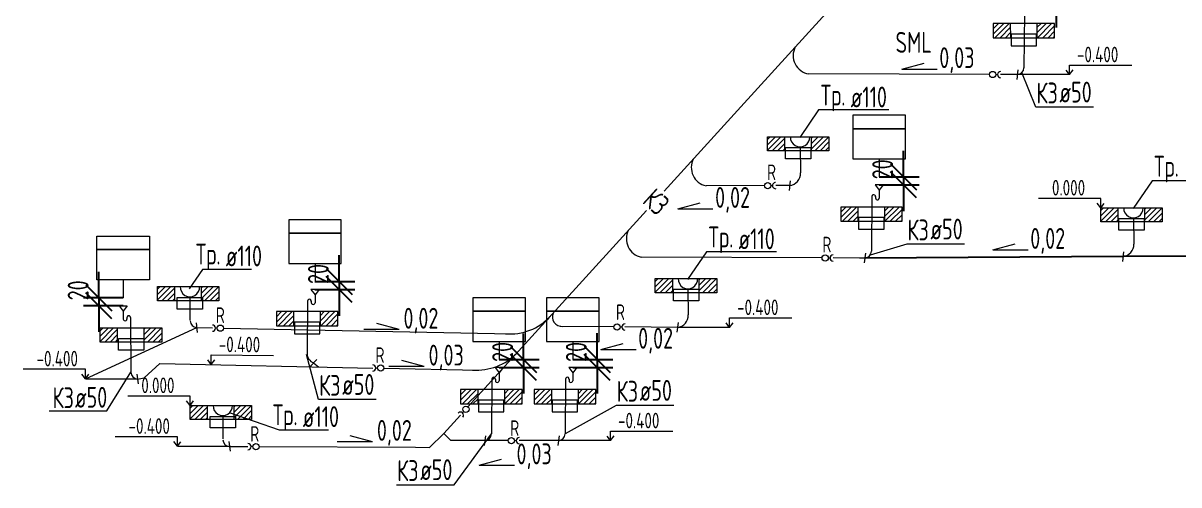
# Model space of a CAD drawing. Header units: millimetres. Extents: x -8689834 to 9419935, y -370377 to 166066.
# Drawn here: x -250635 to -239537, y -327624 to -323194 of the extents above; entities that cross this region are included whole.
import ezdxf

# ---------------------------------------------------------------- set-up
doc = ezdxf.new("R2010")
doc.units = ezdxf.units.MM
doc.header["$MEASUREMENT"] = 0
doc.layers.get('0').update_dxf_attribs({"color": 250, "lineweight": 9})
for name, color, linetype, lineweight in [('_ВК-Text К1', 7, 'Continuous', 30), ('_ВК-К3', 30, 'Continuous', 40), ('_ВК-переход на SML', 3, 'Continuous', 30), ('_Санпр', 7, 'Continuous', 30), ('_Сантехника', 7, 'Continuous', 30), ('ВК_канализация', 32, 'Continuous', 30), ('тх разм', 250, 'Continuous', 9)]:
    doc.layers.add(name, color=color, linetype=linetype, lineweight=lineweight)
doc.layers.add('АР_Кровля дорожки', color=245, linetype='Continuous')
doc.styles.add('ISOCPEUR', font='isocpeur.ttf', dxfattribs={"width": 0.7})
doc.styles.add('ГОСТ 2.304', font='isocpeur.ttf', dxfattribs={"width": 0.7})
doc.dimstyles.new('СПДС', dxfattribs={"dimscale": 100, "dimtxt": 2.5, "dimasz": 2.5, "dimexe": 1.5, "dimexo": 0, "dimgap": 1, "dimtad": 1, "dimdec": 0, "dimrnd": 1, "dimtxsty": 'ГОСТ 2.304', "dimblk": 'OBLIQUE', "dimcen": 2.5, "dimdle": 1.5, "dimadec": 0, "dimazin": 2, "dimtfac": 0.75, "dimtdec": 0, "dimtmove": 1, "dimatfit": 3, "dimfxl": 1, "dimtolj": 1, "dimarcsym": 1})

# ---------------------------------------------------------------- blocks, each defined once
blk = doc.blocks.new('_Oblique')
at = {"color": 0, "linetype": 'ByBlock', "lineweight": -2}
blk.add_line((-0.5, -0.5), (0.5, 0.5), dxfattribs=at)
blk = doc.blocks.new('*D2112')
at = {"layer": 'тх разм', "color": 0, "lineweight": -2, "ltscale": 100, "transparency": 16777216}
for p, q in [((-240717, -322908), (-240717, -322658)), ((-240950, -322908), (-240567, -322908)), ((-240717, -322908), (-240717, -322987)), ((-240950, -322987), (-240567, -322987)), ((-240717, -322987), (-240717, -323237))]:
    blk.add_line(p, q, dxfattribs=at)
at = {"layer": 'тх разм', "color": 0, "lineweight": -2, "ltscale": 100, "transparency": 16777216, "xscale": 250, "yscale": 250, "zscale": 250}
for p, rotation in [((-240717, -322908), 270), ((-240717, -322987), 90)]:
    blk.add_blockref('_Oblique', p, dxfattribs=dict(at, rotation=rotation))
at = {"layer": 'тх разм', "color": 0, "lineweight": 13, "ltscale": 100, "transparency": 16777216, "insert": (-240917, -322837), "char_height": 250, "attachment_point": 5, "rotation": 90, "style": 'ГОСТ 2.304'}
blk.add_mtext('\\A1;{\\H0.8x;20}', dxfattribs=at)
blk = doc.blocks.new('*D2113')
at = {"layer": 'тх разм', "color": 0, "lineweight": -2, "ltscale": 100, "transparency": 16777216}
for p, q in [((-242182, -324668), (-242182, -324418)), ((-242415, -324668), (-242032, -324668)), ((-242182, -324668), (-242182, -324747)), ((-242415, -324747), (-242032, -324747)), ((-242182, -324747), (-242182, -324997))]:
    blk.add_line(p, q, dxfattribs=at)
at = {"layer": 'тх разм', "color": 0, "lineweight": -2, "ltscale": 100, "transparency": 16777216, "xscale": 250, "yscale": 250, "zscale": 250}
for p, rotation in [((-242182, -324668), 270), ((-242182, -324747), 90)]:
    blk.add_blockref('_Oblique', p, dxfattribs=dict(at, rotation=rotation))
at = {"layer": 'тх разм', "color": 0, "lineweight": 13, "ltscale": 100, "transparency": 16777216, "insert": (-242382, -324597), "char_height": 250, "attachment_point": 5, "rotation": 90, "style": 'ГОСТ 2.304'}
blk.add_mtext('\\A1;{\\H0.8x;20}', dxfattribs=at)
blk = doc.blocks.new('*D2103')
at = {"layer": 'тх разм', "color": 0, "lineweight": -2, "ltscale": 100, "transparency": 16777216}
for p, q in [((-245124, -326420), (-245124, -326170)), ((-245357, -326420), (-244974, -326420)), ((-245357, -326499), (-244974, -326499)), ((-245124, -326420), (-245124, -326499)), ((-245124, -326499), (-245124, -326749))]:
    blk.add_line(p, q, dxfattribs=at)
at = {"layer": 'тх разм', "color": 0, "lineweight": -2, "ltscale": 100, "transparency": 16777216, "xscale": 250, "yscale": 250, "zscale": 250}
for p, rotation in [((-245124, -326420), 270), ((-245124, -326499), 90)]:
    blk.add_blockref('_Oblique', p, dxfattribs=dict(at, rotation=rotation))
at = {"layer": 'тх разм', "color": 0, "lineweight": 13, "ltscale": 100, "transparency": 16777216, "insert": (-245324, -326349), "char_height": 250, "attachment_point": 5, "rotation": 90, "style": 'ГОСТ 2.304'}
blk.add_mtext('\\A1;{\\H0.8x;20}', dxfattribs=at)
blk = doc.blocks.new('*D2104')
at = {"layer": 'тх разм', "color": 0, "lineweight": -2, "ltscale": 100, "transparency": 16777216}
for p, q in [((-245831, -326421), (-245831, -326171)), ((-246064, -326421), (-245681, -326421)), ((-246064, -326499), (-245681, -326499)), ((-245831, -326421), (-245831, -326499)), ((-245831, -326499), (-245831, -326749))]:
    blk.add_line(p, q, dxfattribs=at)
at = {"layer": 'тх разм', "color": 0, "lineweight": -2, "ltscale": 100, "transparency": 16777216, "xscale": 250, "yscale": 250, "zscale": 250}
for p, rotation in [((-245831, -326421), 270), ((-245831, -326499), 90)]:
    blk.add_blockref('_Oblique', p, dxfattribs=dict(at, rotation=rotation))
at = {"layer": 'тх разм', "color": 0, "lineweight": 13, "ltscale": 100, "transparency": 16777216, "insert": (-246031, -326349), "char_height": 250, "attachment_point": 5, "rotation": 90, "style": 'ГОСТ 2.304'}
blk.add_mtext('\\A1;{\\H0.8x;20}', dxfattribs=at)
blk = doc.blocks.new('*D2099')
at = {"layer": 'тх разм', "color": 0, "lineweight": -2, "ltscale": 100, "transparency": 16777216}
for p, q in [((-249907, -325829), (-249907, -325579)), ((-249674, -325829), (-250057, -325829)), ((-249907, -325829), (-249907, -325907)), ((-249674, -325907), (-250057, -325907)), ((-249907, -325907), (-249907, -326157))]:
    blk.add_line(p, q, dxfattribs=at)
at = {"layer": 'тх разм', "color": 0, "lineweight": -2, "ltscale": 100, "transparency": 16777216, "xscale": 250, "yscale": 250, "zscale": 250}
for p, rotation in [((-249907, -325829), 270), ((-249907, -325907), 90)]:
    blk.add_blockref('_Oblique', p, dxfattribs=dict(at, rotation=rotation))
at = {"layer": 'тх разм', "color": 0, "lineweight": 13, "ltscale": 100, "transparency": 16777216, "insert": (-250107, -325758), "char_height": 250, "attachment_point": 5, "rotation": 90, "style": 'ГОСТ 2.304'}
blk.add_mtext('\\A1;{\\H0.8x;20}', dxfattribs=at)
blk = doc.blocks.new('*D2100')
at = {"layer": 'тх разм', "color": 0, "lineweight": -2, "ltscale": 100, "transparency": 16777216}
for p, q in [((-247600, -325672), (-247600, -325422)), ((-247833, -325672), (-247450, -325672)), ((-247600, -325672), (-247600, -325751)), ((-247833, -325751), (-247450, -325751)), ((-247600, -325751), (-247600, -326001))]:
    blk.add_line(p, q, dxfattribs=at)
at = {"layer": 'тх разм', "color": 0, "lineweight": -2, "ltscale": 100, "transparency": 16777216, "xscale": 250, "yscale": 250, "zscale": 250}
for p, rotation in [((-247600, -325672), 270), ((-247600, -325751), 90)]:
    blk.add_blockref('_Oblique', p, dxfattribs=dict(at, rotation=rotation))
at = {"layer": 'тх разм', "color": 0, "lineweight": 13, "ltscale": 100, "transparency": 16777216, "insert": (-247800, -325601), "char_height": 250, "attachment_point": 5, "rotation": 90, "style": 'ГОСТ 2.304'}
blk.add_mtext('\\A1;{\\H0.8x;20}', dxfattribs=at)
blk = doc.blocks.new('ревизия К3')
at = {"layer": 'ВК_канализация', "color": 30, "lineweight": 13, "ltscale": 500, "true_color": 0xf26722, "elevation": 171}
blk.add_lwpolyline([(-242952, -118249), (-242969, -118249)], dxfattribs=at)
at = {"layer": 'ВК_канализация', "color": 30, "lineweight": 13, "ltscale": 500, "true_color": 0xf26722}
blk.add_circle((-242922, -118249, 171), 30, dxfattribs=at)
blk.add_arc((-242999, -118249, 171), 30, 270, 90, dxfattribs=at)

msp = doc.modelspace()

# ---------------------------------------------------------------- hatches: boundary and pattern name
at = {"layer": '_ВК-К3', "lineweight": 13}
h = msp.add_hatch(dxfattribs=at)
h.set_pattern_fill('ANSI31', scale=11.388071, angle=180)
h.set_pattern_definition([(225, (-295488.922, -343566.594), (25.566948, -25.566948), [])])
h.paths.add_polyline_path([(-240730.3, -323334.2), (-240897, -323334.2), (-240897, -323198.6), (-240730.3, -323198.6)])
h.paths.add_polyline_path([(-241152.8, -323334.2), (-241320.2, -323334.2), (-241320.2, -323198.6), (-241152.8, -323198.6)])
h = msp.add_hatch(dxfattribs=at)
h.set_pattern_fill('ANSI31', scale=11.388071, angle=180)
h.set_pattern_definition([(225, (-297066.396, -344652.684), (25.566948, -25.566948), [])])
h.paths.add_polyline_path([(-243487.6, -324420.3), (-243320.9, -324420.3), (-243320.9, -324284.7), (-243487.6, -324284.7)])
h.paths.add_polyline_path([(-243065, -324420.3), (-242897.7, -324420.3), (-242897.7, -324284.7), (-243065, -324284.7)])
h = msp.add_hatch(dxfattribs=at)
h.set_pattern_fill('ANSI31', scale=11.388071, angle=180)
h.set_pattern_definition([(225, (-296953.617, -345326.57), (25.566948, -25.566948), [])])
h.paths.add_polyline_path([(-242194.9, -325094.2), (-242361.7, -325094.2), (-242361.7, -324958.6), (-242194.9, -324958.6)])
h.paths.add_polyline_path([(-242617.5, -325094.2), (-242784.9, -325094.2), (-242784.9, -324958.6), (-242617.5, -324958.6)])
h = msp.add_hatch(dxfattribs=at)
h.set_pattern_fill('ANSI31', scale=11.388071, angle=180)
h.set_pattern_definition([(225, (-293865.38, -345334.567), (25.566948, -25.566948), [])])
h.paths.add_polyline_path([(-240286.6, -325102.2), (-240119.8, -325102.2), (-240119.8, -324966.6), (-240286.6, -324966.6)])
h.paths.add_polyline_path([(-239864, -325102.2), (-239696.6, -325102.2), (-239696.6, -324966.6), (-239864, -324966.6)])
h = msp.add_hatch(dxfattribs=at)
h.set_pattern_fill('ANSI31', scale=11.388071, angle=180)
h.set_pattern_definition([(225, (-302924.91, -346090.1), (25.566948, -25.566948), [])])
h.paths.add_polyline_path([(-249346.1, -325857.7), (-249179.4, -325857.7), (-249179.4, -325722.2), (-249346.1, -325722.2)])
h.paths.add_polyline_path([(-248923.5, -325857.7), (-248756.2, -325857.7), (-248756.2, -325722.2), (-248923.5, -325722.2)])
h = msp.add_hatch(dxfattribs=at)
h.set_pattern_fill('ANSI31', scale=11.388071, angle=180)
h.set_pattern_definition([(225, (-298143.477, -346013.613), (25.566948, -25.566948), [])])
h.paths.add_polyline_path([(-244564.7, -325781.2), (-244397.9, -325781.2), (-244397.9, -325645.7), (-244564.7, -325645.7)])
h.paths.add_polyline_path([(-244142.1, -325781.2), (-243974.7, -325781.2), (-243974.7, -325645.7), (-244142.1, -325645.7)])
h = msp.add_hatch(dxfattribs=at)
h.set_pattern_fill('ANSI31', scale=11.388071, angle=180)
h.set_pattern_definition([(225, (-302371.396, -346330.265), (25.566948, -25.566948), [])])
h.paths.add_polyline_path([(-247612.7, -326097.9), (-247779.4, -326097.9), (-247779.4, -325962.3), (-247612.7, -325962.3)])
h.paths.add_polyline_path([(-248035.3, -326097.9), (-248202.7, -326097.9), (-248202.7, -325962.3), (-248035.3, -325962.3)])
h = msp.add_hatch(dxfattribs=at)
h.set_pattern_fill('ANSI31', scale=11.388071, angle=180)
h.set_pattern_definition([(225, (-303473.06, -346487.226), (25.566948, -25.566948), [])])
h.paths.add_polyline_path([(-249894.2, -326254.8), (-249727.5, -326254.8), (-249727.5, -326119.3), (-249894.2, -326119.3)])
h.paths.add_polyline_path([(-249471.7, -326254.8), (-249304.3, -326254.8), (-249304.3, -326119.3), (-249471.7, -326119.3)])
h = msp.add_hatch(dxfattribs=at)
h.set_pattern_fill('ANSI31', scale=11.388071, angle=180)
h.set_pattern_definition([(225, (-300603.043, -347078.66), (25.566948, -25.566948), [])])
h.paths.add_polyline_path([(-245844.4, -326846.3), (-246011.1, -326846.3), (-246011.1, -326710.7), (-245844.4, -326710.7)])
h.paths.add_polyline_path([(-246267, -326846.3), (-246434.3, -326846.3), (-246434.3, -326710.7), (-246267, -326710.7)])
h = msp.add_hatch(dxfattribs=at)
h.set_pattern_fill('ANSI31', scale=11.388071, angle=180)
h.set_pattern_definition([(225, (-299895.577, -347078.555), (25.566948, -25.566948), [])])
h.paths.add_polyline_path([(-245136.9, -326846.2), (-245303.6, -326846.2), (-245303.6, -326710.6), (-245136.9, -326710.6)])
h.paths.add_polyline_path([(-245559.5, -326846.2), (-245726.8, -326846.2), (-245726.8, -326710.6), (-245559.5, -326710.6)])
h = msp.add_hatch(dxfattribs=at)
h.set_pattern_fill('ANSI31', scale=11.388071, angle=180)
h.set_pattern_definition([(225, (-302609.712, -347230.194), (25.566948, -25.566948), [])])
h.paths.add_polyline_path([(-249030.9, -326997.8), (-248864.2, -326997.8), (-248864.2, -326862.2), (-249030.9, -326862.2)])
h.paths.add_polyline_path([(-248608.3, -326997.8), (-248441, -326997.8), (-248441, -326862.2), (-248608.3, -326862.2)])

# ---------------------------------------------------------------- linework, layer by layer
at = {"color": 7, "ltscale": 500}
for points in [[(-240588.5, -323688.1), (-240588.5, -323597.6), (-239989.5, -323597.8)], [(-240357.3, -324001.5), (-240911, -324001.5), (-241043.9, -323667.7)], [(-240588.5, -323688.1), (-240620.5, -323645.5)], [(-240588.5, -323688.1), (-240553.7, -323643.1)], [(-240286.6, -324966.6), (-240286.6, -324876.1), (-240885.5, -324876.2)], [(-240286.6, -324966.6), (-240321.3, -324921.6)], [(-240286.6, -324966.6), (-240254.5, -324924)], [(-241595.9, -325315.6), (-242149.6, -325315.6), (-242503.2, -325421.4)], [(-243851.9, -326113.5), (-243851.9, -326023), (-243252.9, -326023.2)], [(-243851.9, -326113.5), (-243883.9, -326070.8)], [(-243851.9, -326113.5), (-243817.1, -326068.4)], [(-248829.7, -326468.7), (-248829.1, -326378.2), (-248230.2, -326381.8)], [(-247245.1, -326806.6), (-247798.9, -326806.6), (-247915.3, -326372.8)], [(-248829.7, -326468.7), (-248861.5, -326425.8)], [(-248829.7, -326468.7), (-248794.7, -326423.8)], [(-250036.3, -326606.2), (-250036.3, -326515.7), (-250635.3, -326515.8)], [(-250386.5, -326913.3), (-249832.8, -326913.3), (-249599.4, -326543.7)], [(-250036.3, -326606.2), (-250071.1, -326561.1)], [(-250036.3, -326606.2), (-250004.3, -326563.5)], [(-249030.9, -326862.2), (-249030.9, -326771.8), (-249629.8, -326771.9)], [(-249030.9, -326862.2), (-249065.6, -326817.2)], [(-249030.9, -326862.2), (-248998.8, -326819.6)], [(-244387.9, -326863.4), (-244941.6, -326863.4), (-245431.7, -327135)], [(-249153.2, -327253.4), (-249153.2, -327162.9), (-249752.1, -327163)], [(-244995.1, -327200.1), (-245027.2, -327157.5)], [(-244995.1, -327200.1), (-244995.1, -327109.6), (-244396.2, -327109.8)], [(-244995.1, -327200.1), (-244960.4, -327155)], [(-249153.2, -327253.4), (-249187.9, -327208.3)], [(-249153.2, -327253.4), (-249121.1, -327210.8)]]:
    msp.add_lwpolyline(points, dxfattribs=at)
at = {"color": 18, "ltscale": 100, "true_color": 0x000000}
for points in [[(-240588.5, -323688.1), (-241087.9, -323688.1)], [(-250036.3, -326606.2), (-248968.6, -326115.9)], [(-243851.9, -326113.5), (-244351.3, -326113.4)], [(-250036.3, -326606.2), (-249536.9, -326606.2)], [(-249153.2, -327253.4), (-248653.7, -327253.4)], [(-244995.1, -327200.1), (-245494.6, -327200)]]:
    msp.add_lwpolyline(points, dxfattribs=at)
at = {"ltscale": 100}
msp.add_lwpolyline([(-247049.7, -327623.2), (-246496, -327624.3), (-246139.2, -327135.1)], dxfattribs=at)
at = {"color": 30, "ltscale": 500, "true_color": 0xf26722}
for centre, radius, start, end in [((-243061.3, -323504.7), 179.9, 152.71084, 260.25486), ((-244040.9, -324580), 178.6, 152.34164, 258.06672), ((-244663.6, -325264.4), 178.6, 152.34164, 258.06672), ((-245963.6, -325639.4), 537.4, 265.84505, 316.54186), ((-245462, -326013.5), 91.1, 156.28358, 274.54015), ((-246281.1, -325986.5), 537.4, 265.84505, 316.54186)]:
    msp.add_arc(centre, radius, start, end, dxfattribs=at)
at = {"layer": '_ВК-Text К1', "color": 7, "lineweight": 13, "ltscale": 100}
for p, q in [((-242196, -323635.2), (-241982.9, -323577.4)), ((-242196, -323635.2), (-241858.5, -323635)), ((-244348.4, -324976.1), (-244135.3, -324918.3)), ((-244348.4, -324976.1), (-244011, -324975.9)), ((-241322.4, -325369.4), (-241109.3, -325311.6)), ((-241322.4, -325369.4), (-240984.9, -325369.2)), ((-247025.7, -326134.2), (-247363.2, -326134.6)), ((-247025.7, -326134.2), (-247238.9, -326076.8)), ((-245087.6, -326326.9), (-244874.5, -326269.1)), ((-245087.6, -326326.9), (-244750.1, -326326.8)), ((-246784.9, -326488.4), (-247122.3, -326488.8)), ((-246784.9, -326488.4), (-246998.1, -326431)), ((-247280.6, -327210.2), (-247493.9, -327152.8)), ((-247280.6, -327210.2), (-247618.1, -327210.7)), ((-246255.5, -327436.3), (-246042.4, -327378.5)), ((-246255.5, -327436.3), (-245918, -327436.1))]:
    msp.add_line(p, q, dxfattribs=at)
at = {"layer": '_ВК-К3', "color": 30, "lineweight": 13, "true_color": 0xf26722}
for p, q in [((-241021, -323098.1), (-241025.1, -323623)), ((-241082.3, -323641.7), (-241093.5, -323734.4)), ((-242414.7, -324495.9), (-242414.7, -324668.4)), ((-243268.6, -324706.2), (-243279.9, -324798.8)), ((-242414.7, -324798), (-242414.7, -324872.7)), ((-242485.7, -324858), (-242489.8, -325383)), ((-242450.2, -324858.1), (-242450.2, -324874.4)), ((-240067.6, -325388), (-240078.9, -325480.7)), ((-247832.5, -325499.6), (-247832.5, -325672.1)), ((-242547, -325401.7), (-242558.2, -325494.4)), ((-249674.4, -325656.6), (-249674.4, -325829.1)), ((-247832.5, -325801.7), (-247832.5, -325876.4)), ((-247903.5, -325861.7), (-247907.4, -326364.5)), ((-247867.9, -325861.8), (-247867.9, -325878.1)), ((-249674.4, -325958.6), (-249674.4, -326033.3)), ((-249639, -326018.8), (-249639, -326035.1)), ((-249603.5, -326018.7), (-249599.4, -326543.7)), ((-248974.2, -326069.5), (-248963, -326162.2)), ((-244345.7, -326067.1), (-244357, -326159.8)), ((-246064.2, -326248), (-246064.2, -326420.5)), ((-245356.7, -326247.9), (-245356.7, -326420.4)), ((-247816.5, -326420.1), (-247879.8, -326488.7)), ((-249542.2, -326562.4), (-249530.9, -326655)), ((-246135.1, -326610.1), (-246139.2, -327135.1)), ((-246099.6, -326610.2), (-246099.6, -326626.5)), ((-246064.2, -326550.1), (-246064.2, -326624.8)), ((-245427.7, -326610), (-245431.7, -327135)), ((-245392.1, -326610.1), (-245392.1, -326626.4)), ((-245356.7, -326549.9), (-245356.7, -326624.7)), ((-246196.4, -327153.8), (-246207.7, -327246.5)), ((-245489, -327153.7), (-245500.2, -327246.4)), ((-248659, -327209.6), (-248647.8, -327302.3))]:
    msp.add_line(p, q, dxfattribs=at)
at = {"layer": '_ВК-К3', "color": 7, "lineweight": 13}
for p, q in [((-241152.4, -323333.7), (-241152.8, -323198.2)), ((-240897.1, -323334.2), (-240897.1, -323198.6)), ((-243320.2, -324420.3), (-243320.2, -324284.7)), ((-243065.1, -324420.3), (-243065.1, -324284.7)), ((-242617.1, -325093.7), (-242617.5, -324958.1)), ((-242361.8, -325094.2), (-242361.8, -324958.6)), ((-240118.8, -325101.7), (-240119.2, -324966.1)), ((-239864.1, -325102.2), (-239864.1, -324966.6)), ((-249178.7, -325857.7), (-249178.7, -325722.2)), ((-248923.9, -325857.2), (-248923.5, -325721.7)), ((-244396.9, -325780.7), (-244397.3, -325645.2)), ((-244142.2, -325781.2), (-244142.2, -325645.7)), ((-248034.9, -326097.4), (-248035.3, -325961.8)), ((-247779.5, -326097.9), (-247779.5, -325962.3)), ((-249727.4, -326254.8), (-249727.4, -326119.3)), ((-249472.1, -326254.4), (-249471.7, -326118.8)), ((-246266.6, -326845.8), (-246267, -326710.2)), ((-246011.2, -326846.3), (-246011.2, -326710.7)), ((-245559.1, -326845.7), (-245559.5, -326710.1)), ((-245303.7, -326846.2), (-245303.7, -326710.6)), ((-248863.5, -326997.8), (-248863.5, -326862.2)), ((-248608.7, -326997.3), (-248608.3, -326861.8))]:
    msp.add_line(p, q, dxfattribs=at)
at = {"layer": '_ВК-К3', "color": 30, "lineweight": 13, "ltscale": 100, "true_color": 0xf26722}
for p, q in [((-243174.7, -324381.9), (-243170.8, -324632.1)), ((-239973.7, -325063.8), (-239969.8, -325314)), ((-249033.2, -325819.3), (-249033.2, -326043.1)), ((-244251.8, -325742.8), (-244247.9, -325993.1)), ((-248718, -326959.4), (-248718, -327183.2))]:
    msp.add_line(p, q, dxfattribs=at)
at = {"layer": '_ВК-К3', "color": 7, "lineweight": 13}
for points in [[(-241320.2, -323334.2), (-240730.3, -323334.2), (-240730.3, -323198.6), (-241320.2, -323198.6)], [(-242897.7, -324420.3), (-243487.6, -324420.3), (-243487.6, -324284.7), (-242897.7, -324284.7)], [(-242784.9, -325094.2), (-242194.9, -325094.2), (-242194.9, -324958.6), (-242784.9, -324958.6)], [(-239696.6, -325102.2), (-240286.6, -325102.2), (-240286.6, -324966.6), (-239696.6, -324966.6)], [(-248756.2, -325857.7), (-249346.1, -325857.7), (-249346.1, -325722.2), (-248756.2, -325722.2)], [(-243974.7, -325781.2), (-244564.7, -325781.2), (-244564.7, -325645.7), (-243974.7, -325645.7)], [(-248202.7, -326097.9), (-247612.7, -326097.9), (-247612.7, -325962.3), (-248202.7, -325962.3)], [(-249304.3, -326254.8), (-249894.2, -326254.8), (-249894.2, -326119.3), (-249304.3, -326119.3)], [(-246434.3, -326846.3), (-245844.4, -326846.3), (-245844.4, -326710.7), (-246434.3, -326710.7)], [(-245726.8, -326846.2), (-245136.9, -326846.2), (-245136.9, -326710.6), (-245726.8, -326710.6)], [(-248441, -326997.8), (-249030.9, -326997.8), (-249030.9, -326862.2), (-248441, -326862.2)]]:
    msp.add_lwpolyline(points, close=True, dxfattribs=at)
at = {"layer": '_ВК-К3', "color": 30, "lineweight": 13, "ltscale": 100, "true_color": 0xf26722}
for centre, radius, start, end in [((-241092.2, -323621), 67.2, 273.65828, 358.31181), ((-243288.2, -324635.9), 117.5, 276.84113, 1.81668), ((-242556.9, -325381), 67.2, 273.65828, 358.31181), ((-240087.2, -325317.7), 117.5, 276.84113, 1.81668), ((-248964.3, -326048.8), 67.2, 181.68819, 266.34172), ((-244365.3, -325996.8), 117.5, 276.84113, 1.81668), ((-247810.3, -326364.9), 97.1, 179.75295, 247.04899), ((-249532.3, -326541.7), 67.2, 181.68819, 266.34172), ((-246206.3, -327133.1), 67.2, 273.65828, 358.31181), ((-245498.9, -327133), 67.2, 273.65828, 358.31181), ((-248649.1, -327188.9), 67.2, 181.68819, 266.34172)]:
    msp.add_arc(centre, radius, start, end, dxfattribs=at)
at = {"layer": '_ВК-К3', "color": 30, "lineweight": 13, "true_color": 0xf26722}
for centre, start, end in [((-242467.9, -324858.1), 354.05795, 179.73239), ((-242432.5, -324872.6), 174.05795, 359.73239), ((-247885.7, -325861.8), 354.05795, 179.73239), ((-247850.3, -325876.3), 174.05795, 359.73239), ((-249656.7, -326033.2), 180.26761, 5.94205), ((-249621.3, -326018.8), 0.26761, 185.94205), ((-246117.4, -326610.2), 354.05795, 179.73239), ((-245409.9, -326610.1), 354.05795, 179.73239), ((-246081.9, -326624.7), 174.05795, 359.73239), ((-245374.5, -326624.6), 174.05795, 359.73239)]:
    msp.add_arc(centre, 17.8, start, end, dxfattribs=at)
at = {"layer": '_ВК-переход на SML', "lineweight": 13}
for points in [[(-240904.1, -323300.4), (-241147.7, -323300.4), (-241147.7, -323411.8), (-240904.1, -323411.8)], [(-243313.7, -324386.5), (-243070.1, -324386.5), (-243070.1, -324497.9), (-243313.7, -324497.9)], [(-242368.8, -325060.4), (-242612.4, -325060.4), (-242612.4, -325171.7), (-242368.8, -325171.7)], [(-240112.7, -325068.4), (-239869.1, -325068.4), (-239869.1, -325179.7), (-240112.7, -325179.7)], [(-249155, -325826.8), (-248911.4, -325826.8), (-248911.4, -325938.1), (-249155, -325938.1)], [(-244390.8, -325747.5), (-244147.2, -325747.5), (-244147.2, -325858.8), (-244390.8, -325858.8)], [(-247786.6, -326064.1), (-248030.2, -326064.1), (-248030.2, -326175.4), (-247786.6, -326175.4)], [(-249720.4, -326221.1), (-249476.8, -326221.1), (-249476.8, -326332.4), (-249720.4, -326332.4)], [(-246018.2, -326812.5), (-246261.9, -326812.5), (-246261.9, -326923.8), (-246018.2, -326923.8)], [(-245310.8, -326812.4), (-245554.4, -326812.4), (-245554.4, -326923.7), (-245310.8, -326923.7)], [(-248839.9, -326966.9), (-248596.2, -326966.9), (-248596.2, -327078.2), (-248839.9, -327078.2)]]:
    msp.add_lwpolyline(points, close=True, dxfattribs=at)
at = {"layer": '_Санпр', "lineweight": 13}
for p, q in [((-242453.8, -324746.8), (-242414.7, -324798)), ((-242375.7, -324746.8), (-242453.8, -324746.8)), ((-242375.7, -324746.8), (-242414.7, -324798)), ((-247871.5, -325750.5), (-247832.5, -325801.7)), ((-247793.5, -325750.5), (-247871.5, -325750.5)), ((-247793.5, -325750.5), (-247832.5, -325801.7)), ((-249713.5, -325907.5), (-249635.4, -325907.5)), ((-249713.5, -325907.5), (-249674.4, -325958.6)), ((-249635.4, -325907.5), (-249674.4, -325958.6)), ((-246103.2, -326498.9), (-246064.2, -326550.1)), ((-246025.2, -326498.9), (-246103.2, -326498.9)), ((-246025.2, -326498.9), (-246064.2, -326550.1)), ((-245395.7, -326498.8), (-245356.7, -326549.9)), ((-245317.7, -326498.8), (-245395.7, -326498.8)), ((-245317.7, -326498.8), (-245356.7, -326549.9))]:
    msp.add_line(p, q, dxfattribs=at)
at = {"layer": '_Сантехника', "lineweight": 13}
for points in [[(-242162.5, -324076.7), (-242667, -324076.7), (-242667, -324207), (-242162.5, -324207)], [(-242162.5, -324207), (-242667, -324207), (-242667, -324495.9), (-242162.5, -324495.9)], [(-247580.3, -325080.4), (-248084.8, -325080.4), (-248084.8, -325210.7), (-247580.3, -325210.7)], [(-249926.7, -325237.4), (-249422.2, -325237.4), (-249422.2, -325367.7), (-249926.7, -325367.7)], [(-247580.3, -325210.7), (-248084.8, -325210.7), (-248084.8, -325499.6), (-247580.3, -325499.6)], [(-249926.7, -325367.7), (-249422.2, -325367.7), (-249422.2, -325656.6), (-249926.7, -325656.6)], [(-245811.9, -325828.8), (-246316.4, -325828.8), (-246316.4, -325959.1), (-245811.9, -325959.1)], [(-245104.5, -325828.7), (-245608.9, -325828.7), (-245608.9, -325959), (-245104.5, -325959)], [(-245811.9, -325959.1), (-246316.4, -325959.1), (-246316.4, -326248), (-245811.9, -326248)], [(-245104.5, -325959), (-245608.9, -325959), (-245608.9, -326247.9), (-245104.5, -326247.9)]]:
    msp.add_lwpolyline(points, close=True, dxfattribs=at)
for centre in [(-243174.7, -324288.9), (-239973.7, -324970.8), (-249033.2, -325726.3), (-244251.8, -325649.8), (-248718, -326866.4)]:
    msp.add_arc(centre, 93, 177.43263, 2.56737, dxfattribs=at)
at = {"layer": 'АР_Кровля дорожки', "color": 32, "ltscale": 500, "true_color": 0xcd6928}
msp.add_lwpolyline([(-240073.2, -325434.4), (-242553.6, -325448)], dxfattribs=at)
at = {"layer": 'АР_Кровля дорожки', "color": 30, "ltscale": 500, "true_color": 0xf26722}
msp.add_lwpolyline([(-238322.7, -325427.2), (-240065.9, -325433.3)], dxfattribs=at)
at = {"layer": 'ВК_канализация', "color": 30, "lineweight": 13, "ltscale": 500, "true_color": 0xf26722}
for points in [[(-243744.5, -323997.5), (-241521.1, -321556.9)], [(-241355.8, -323687.4), (-243091.7, -323682)], [(-241295.8, -323687.6), (-241279.1, -323687.7)], [(-241138.9, -323688.1), (-241249.1, -323687.8)], [(-241087.9, -323688.1), (-241138.9, -323688.1)], [(-244479.6, -324805.5), (-243744.5, -323997.5)], [(-243515.7, -324753.2), (-244077.8, -324754.7)], [(-243455.7, -324753), (-243439, -324752.9)], [(-243274.3, -324752.5), (-243409, -324752.9)], [(-246363.5, -326876), (-244648.8, -324991.5)], [(-242963.7, -325446.6), (-244700.5, -325439.1)], [(-242903.7, -325446.9), (-242887, -325446.9)], [(-242603.6, -325448.1), (-242857, -325447)], [(-242552.6, -325448), (-242603.6, -325448.1)], [(-245635.1, -326064.7), (-245580.1, -326015)], [(-248968.6, -326115.9), (-248817.3, -326118.9)], [(-248710.6, -326121), (-245946.2, -326176.5)], [(-244962.6, -326108.4), (-245470.7, -326104.2), (-245470.7, -326104.2)], [(-244902.6, -326108.9), (-244885.9, -326109)], [(-244351.3, -326113.4), (-244855.9, -326109.3)], [(-249474.2, -326596.5), (-249321.9, -326459.2), (-247277.4, -326503.8)], [(-247848.1, -326454.4), (-247798, -326491.4)], [(-249536.6, -326608.7), (-249474.2, -326596.5)], [(-247170.9, -326505.5), (-246264.8, -326523.6)], [(-246595.4, -327131), (-246435.3, -326955)], [(-248369.7, -327257.2), (-246868.5, -327264), (-246733.6, -327264.6), (-246594.4, -327132)], [(-245977.2, -327200.1), (-246528.9, -327200.2), (-246595.4, -327131)], [(-248653.4, -327256), (-248476.4, -327256.8)], [(-246202, -327200.1), (-246253, -327200.2)], [(-245917.2, -327200.1), (-245900.5, -327200.1)], [(-245545.6, -327200.1), (-245870.5, -327200.1)], [(-245494.6, -327200), (-245545.6, -327200.1)]]:
    msp.add_lwpolyline(points, dxfattribs=at)
at = {"layer": 'ВК_канализация', "color": 18, "lineweight": 13, "ltscale": 500, "true_color": 0x000000}
for points in [[(-242323.1, -324027.1), (-242996.4, -324027.1), (-243177.6, -324292.5)], [(-239122.1, -324709), (-239795.4, -324709), (-239976.6, -324974.4)], [(-243400.2, -325388), (-244073.5, -325388), (-244254.7, -325653.4)], [(-248441.5, -325558.2), (-248912.8, -325558.2), (-249039.6, -325744)], [(-247702.1, -327099.9), (-248173.4, -327099.9), (-248652.4, -326932.3)]]:
    msp.add_lwpolyline(points, dxfattribs=at)
at = {"layer": 'ВК_канализация', "color": 30, "lineweight": 13, "ltscale": 500, "true_color": 0xf26722}
for centre in [(-241325.8, -323687.5), (-243485.7, -324753.1), (-242933.7, -325446.7), (-244932.6, -326108.7), (-245947.2, -327200.1)]:
    msp.add_circle(centre, 30, dxfattribs=at)
for centre, start, end in [((-241249.1, -323687.8), 89.82067, 269.82067), ((-243409, -324752.9), 90.15638, 270.15638), ((-242857, -325447), 89.76835, 269.76835), ((-244855.9, -326109.3), 89.52967, 269.52967), ((-245870.5, -327200.1), 90.00855, 270.00855)]:
    msp.add_arc(centre, 30, start, end, dxfattribs=at)

# ---------------------------------------------------------------- block references
at = {"color": 18, "true_color": 0x000000}
for p in [(-5818.8, -207872.2, -171.1), (-4278.9, -208255, -171.1), (-5477.9, -209008.4, -171.1)]:
    msp.add_blockref('ревизия К3', p, dxfattribs=at)
at = {"color": 18, "true_color": 0x000000, "rotation": 47.70307178405123}
msp.add_blockref('ревизия К3', (-170368.7, -67638.7, -171.1), dxfattribs=at)

# ---------------------------------------------------------------- texts
at = {"layer": 'ВК_канализация', "color": 18, "ltscale": 100, "true_color": 0x000000, "char_height": 200, "style": 'ISOCPEUR'}
for s, insert, width, attachment_point in [('SML', (-242257.9, -323379), 5891.51, 4), ('0,03', (-241838.1, -323549.2), 5891.51, 4), ('Тр.', (-242976.4, -323912.4), 5891.51, 4), ('\\pxi-1,l1,t1,5;ø110', (-242688.8, -323903.1), 7500, 4), ('К3', (-240699.6, -323864.8), 5891.51, 6), ('\\pxi-1,l1,t1,5;ø50', (-240374.4, -323856), 7500, 6), ('Тр.', (-239775.3, -324594.3), 5891.51, 4), ('0,02', (-243990.6, -324890.1), 5891.51, 4), ('Тр.', (-244053.4, -325273.3), 5891.51, 4), ('\\pxi-1,l1,t1,5;ø110', (-243765.9, -325264), 7500, 4), ('К3', (-241938.2, -325178.9), 5891.51, 6), ('\\pxi-1,l1,t1,5;ø50', (-241613, -325170.1), 7500, 6), ('0,02', (-240964.5, -325283.4), 5891.51, 4), ('Тр.', (-248976.9, -325437.2), 5891.51, 4), ('\\pxi-1,l1,t1,5;ø110', (-248689.3, -325427.9), 7500, 4), ('0,02', (-246983.2, -326048.9), 5891.51, 4), ('0,02', (-244729.7, -326241), 5891.51, 4), ('0,03', (-246742.4, -326403), 5891.51, 4), ('К3', (-247587.4, -326669.8), 5891.51, 6), ('\\pxi-1,l1,t1,5;ø50', (-247262.3, -326661), 7500, 6), ('К3', (-250353.4, -326788.8), 5891.51, 4), ('\\pxi-1,l1,t1,5;ø50', (-250137.4, -326784.1), 7500, 4), ('К3', (-244730.2, -326726.7), 5891.51, 6), ('\\pxi-1,l1,t1,5;ø50', (-244405.1, -326717.9), 7500, 6), ('Тр.', (-248237.4, -326978.9), 5891.51, 4), ('\\pxi-1,l1,t1,5;ø110', (-247949.9, -326969.6), 7500, 4), ('0,02', (-247238.2, -327124.9), 5891.51, 4), ('0,03', (-245897.6, -327350.3), 5891.51, 4), ('К3', (-246838.3, -327487.5), 5891.51, 6), ('\\pxi-1,l1,t1,5;ø50', (-246513.1, -327478.7), 7500, 6)]:
    msp.add_mtext(s, dxfattribs=dict(at, insert=insert, width=width, attachment_point=attachment_point))
at = {"layer": 'ВК_канализация', "color": 18, "ltscale": 100, "true_color": 0x000000, "style": 'ISOCPEUR'}
for s, insert, char_height, width, attachment_point, rotation in [('\\pxi-1,l1,t1,5;-0.400', (-240118.8, -323495.3), 150, 7500, 6, 359.94981), ('\\pxi-1,l1,t1,5;0.000', (-240756.2, -324773.7), 150, 7500, 4, 0.04194), ('К3', (-244631.4, -324839.9), 200, 5891.51, 4, 317.70307), ('\\pxi-1,l1,t1,5;-0.400', (-243382.2, -325920.7), 150, 7500, 6, 359.94981), ('-0.400', (-248358.9, -326278.6), 150, 7500, 6, 359.61889), ('\\pxi-1,l1,t1,5;-0.400', (-250506, -326413.3), 150, 7500, 4, 0.04194), ('\\pxi-1,l1,t1,5;0.000', (-249500.5, -326669.4), 150, 7500, 4, 0.04194), ('\\pxi-1,l1,t1,5;-0.400', (-244525.5, -327007.3), 150, 7500, 6, 359.94981), ('\\pxi-1,l1,t1,5;-0.400', (-249622.8, -327060.5), 150, 7500, 4, 0.04194)]:
    msp.add_mtext(s, dxfattribs=dict(at, insert=insert, char_height=char_height, width=width, attachment_point=attachment_point, rotation=rotation))
at = {"layer": 'ВК_канализация', "color": 7, "ltscale": 100, "char_height": 150, "width": 7500, "attachment_point": 4, "rotation": 0.04194, "style": 'ISOCPEUR'}
for insert in [(-243492.2, -324625.2), (-242960.7, -325318.8), (-248785.4, -325996.2), (-244943, -325967.6), (-247251.8, -326379.7), (-245958.3, -327080.1), (-248454.7, -327135.9)]:
    msp.add_mtext('\\pxi-1,l1,t1,5;R', dxfattribs=dict(at, insert=insert))

# ---------------------------------------------------------------- dimensions: what is measured, and where the dimension line sits
at = {"layer": 'тх разм', "color": 7, "lineweight": 13, "ltscale": 100}
for base, p1, p2, picture, middle in [((-240717.1, -322986.9), (-240950, -322908.4), (-240950, -322986.9), '*D2112', (-240717.1, -322837.2)), ((-242181.8, -324746.8), (-242414.7, -324668.4), (-242414.7, -324746.8), '*D2113', (-242181.8, -324597.2)), ((-247599.5, -325750.5), (-247832.5, -325672.1), (-247832.5, -325750.5), '*D2100', (-247599.5, -325600.9)), ((-249907.4, -325907.5), (-249674.4, -325829.1), (-249674.4, -325907.5), '*D2099', (-249907.4, -325757.9)), ((-245831.2, -326498.9), (-246064.2, -326420.5), (-246064.2, -326498.9), '*D2104', (-245831.2, -326349.3)), ((-245123.7, -326498.8), (-245356.7, -326420.4), (-245356.7, -326498.8), '*D2103', (-245123.7, -326349.2))]:
    dim = msp.add_linear_dim(base=base, p1=p1, p2=p2, angle=90, text='{\\H0.8x;20}', dimstyle='СПДС', override={"dimtfill": 0}, dxfattribs=at)
    dim.commit()
    dim.dimension.update_dxf_attribs({"geometry": picture, "text_midpoint": middle, "dimtype": 160})

doc.saveas('drawing.dxf')
